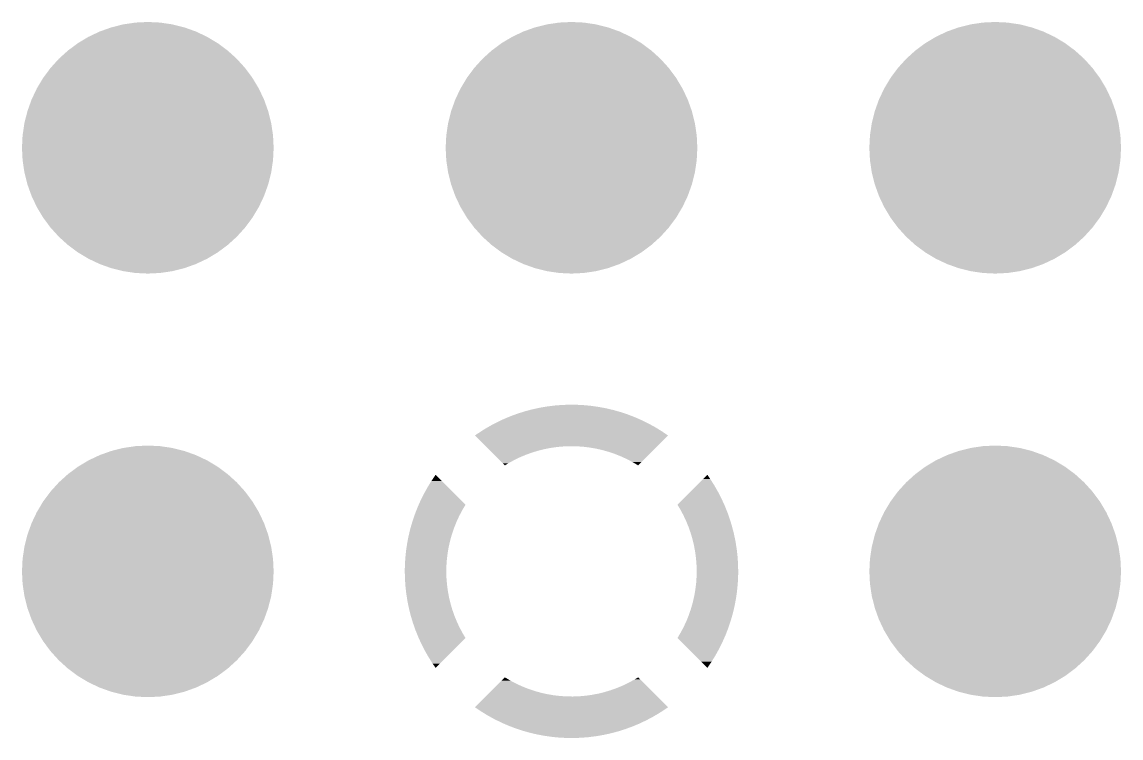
# Model space of a CAD drawing. Extents: x 295 to 953, y 10 to 290.
# Drawn here: x 559.03 to 565.61, y 130.29 to 134.59 of the extents above; entities that cross this region are included whole.
import ezdxf

# ---------------------------------------------------------------- set-up
doc = ezdxf.new("R2010")
doc.units = 0
doc.header["$LTSCALE"] = 5
doc.header["$MEASUREMENT"] = 0
doc.layers.get('0').update_dxf_attribs({"linetype": 'CONTINUOUS', "lineweight": 25})

msp = doc.modelspace()

# ---------------------------------------------------------------- linework, layer by layer
at = {"const_width": 0.7544}
for points in [[(559.4025, 133.8333, 1), (560.1569, 133.8333, 1)], [(561.9425, 133.8333, 1), (562.6969, 133.8333, 1)], [(564.4825, 133.8333, 1), (565.2369, 133.8333, 1)], [(559.4025, 131.2933, 1), (560.1569, 131.2933, 1)], [(564.4825, 131.2933, 1), (565.2369, 131.2933, 1)]]:
    msp.add_lwpolyline(points, format="xyb", close=True, dxfattribs=at)
for points in [[(561.9799, 132.233), (561.997, 132.2393), (562.6602, 132.233), (562.6416, 132.2393)], [(561.997, 132.2393), (562.0227, 132.2474), (562.6416, 132.2393), (562.6175, 132.2474)], [(562.0227, 132.2474), (562.04, 132.2529), (562.6175, 132.2474), (562.5985, 132.2529)], [(562.04, 132.2529), (562.0662, 132.2599), (562.5985, 132.2529), (562.5742, 132.2599)], [(562.0662, 132.2599), (562.0835, 132.2645), (562.5742, 132.2599), (562.5548, 132.2645)], [(562.0835, 132.2645), (562.1102, 132.2703), (562.5548, 132.2645), (562.5303, 132.2703)], [(562.1102, 132.2703), (562.1275, 132.2741), (562.5303, 132.2703), (562.5105, 132.2741)], [(562.1275, 132.2741), (562.1547, 132.2788), (562.5105, 132.2741), (562.4861, 132.2788)], [(562.1547, 132.2788), (562.1719, 132.2818), (562.4861, 132.2788), (562.4657, 132.2818)], [(562.1719, 132.2818), (562.1999, 132.2853), (562.4657, 132.2818), (562.4415, 132.2853)], [(562.1999, 132.2853), (562.2167, 132.2875), (562.4415, 132.2853), (562.4203, 132.2875)], [(562.2167, 132.2875), (562.2458, 132.2898), (562.4203, 132.2875), (562.3967, 132.2898)], [(562.2458, 132.2898), (562.2616, 132.2911), (562.3967, 132.2898), (562.3733, 132.2911)], [(562.2616, 132.2911), (562.2947, 132.2923), (562.3733, 132.2911), (562.3517, 132.2923)], [(562.2947, 132.2923), (562.3066, 132.2927), (562.3517, 132.2923), (562.3066, 132.2927)], [(561.8326, 132.166), (561.8561, 132.1785), (562.8063, 132.166), (562.7838, 132.1785)], [(561.8561, 132.1785), (561.8724, 132.1871), (562.7838, 132.1785), (562.7664, 132.1871)], [(561.8724, 132.1871), (561.8965, 132.1985), (562.7664, 132.1871), (562.7434, 132.1985)], [(561.8965, 132.1985), (561.9131, 132.2064), (562.7434, 132.1985), (562.7256, 132.2064)], [(561.9131, 132.2064), (561.9378, 132.2167), (562.7256, 132.2064), (562.7022, 132.2167)], [(561.9378, 132.2167), (561.9547, 132.2238), (562.7022, 132.2167), (562.684, 132.2238)], [(561.9547, 132.2238), (561.9799, 132.233), (562.684, 132.2238), (562.6602, 132.233)], [(561.7405, 132.1078), (561.7559, 132.1186), (562.8989, 132.1078), (562.883, 132.1186)], [(561.8045, 132.0438), (561.7405, 132.1078), (562.8349, 132.0438), (562.8989, 132.1078)], [(561.7559, 132.1186), (561.7782, 132.1331), (562.883, 132.1186), (562.8616, 132.1331)], [(561.7782, 132.1331), (561.7937, 132.1432), (562.8616, 132.1331), (562.8452, 132.1432)], [(561.7937, 132.1432), (561.8166, 132.1567), (562.8452, 132.1432), (562.8232, 132.1567)], [(561.8166, 132.1567), (561.8326, 132.166), (562.8232, 132.1567), (562.8063, 132.166)], [(561.8059, 132.0424), (561.8045, 132.0438), (562.2728, 132.0424), (562.3118, 132.0438)], [(561.8093, 132.039), (561.8059, 132.0424), (562.2339, 132.039), (562.2728, 132.0424)], [(561.8148, 132.0335), (561.8093, 132.039), (562.1952, 132.0335), (562.2339, 132.039)], [(562.3509, 132.0432), (562.3118, 132.0438), (562.8343, 132.0432), (562.8349, 132.0438)], [(562.3898, 132.0406), (562.3509, 132.0432), (562.8317, 132.0406), (562.8343, 132.0432)], [(562.4286, 132.0359), (562.3898, 132.0406), (562.827, 132.0359), (562.8317, 132.0406)], [(561.8223, 132.026), (561.8148, 132.0335), (562.1569, 132.026), (562.1952, 132.0335)], [(561.8317, 132.0165), (561.8223, 132.026), (562.119, 132.0165), (562.1569, 132.026)], [(561.8431, 132.0051), (561.8317, 132.0165), (562.0817, 132.0051), (562.119, 132.0165)], [(561.8565, 131.9918), (561.8431, 132.0051), (562.045, 131.9918), (562.0817, 132.0051)], [(561.8717, 131.9766), (561.8565, 131.9918), (562.009, 131.9766), (562.045, 131.9918)], [(561.8888, 131.9595), (561.8717, 131.9766), (561.9739, 131.9595), (562.009, 131.9766)], [(562.4671, 132.0293), (562.4286, 132.0359), (562.8204, 132.0293), (562.827, 132.0359)], [(562.5052, 132.0206), (562.4671, 132.0293), (562.8117, 132.0206), (562.8204, 132.0293)], [(562.5427, 132.01), (562.5052, 132.0206), (562.8011, 132.01), (562.8117, 132.0206)], [(562.5797, 131.9974), (562.5427, 132.01), (562.7885, 131.9974), (562.8011, 132.01)], [(562.616, 131.9829), (562.5797, 131.9974), (562.774, 131.9829), (562.7885, 131.9974)], [(562.6514, 131.9666), (562.616, 131.9829), (562.7577, 131.9666), (562.774, 131.9829)], [(561.9077, 131.9406), (561.8888, 131.9595), (561.9397, 131.9406), (561.9739, 131.9595)], [(561.9198, 131.9285), (561.9077, 131.9406), (561.9198, 131.9285), (561.9397, 131.9406)], [(562.686, 131.9484), (562.6514, 131.9666), (562.7395, 131.9484), (562.7577, 131.9666)], [(562.7196, 131.9285), (562.686, 131.9484), (562.7196, 131.9285), (562.7395, 131.9484)], [(561.4799, 131.8352), (561.5052, 131.8725), (561.5425, 131.8352), (561.5052, 131.8725)], [(563.0698, 131.8081), (563.1079, 131.8462), (563.1764, 131.8081), (563.1523, 131.8462)], [(563.1079, 131.8462), (563.1342, 131.8725), (563.1523, 131.8462), (563.1342, 131.8725)], [(561.4345, 131.7574), (561.4563, 131.7968), (561.6203, 131.7574), (561.5809, 131.7968)], [(561.4563, 131.7968), (561.4799, 131.8352), (561.5809, 131.7968), (561.5425, 131.8352)], [(563.0306, 131.769), (563.0698, 131.8081), (563.1987, 131.769), (563.1764, 131.8081)], [(561.404, 131.6932), (561.4145, 131.717), (561.6845, 131.6932), (561.6607, 131.717)], [(561.4145, 131.717), (561.4345, 131.7574), (561.6607, 131.717), (561.6203, 131.7574)], [(562.9549, 131.6932), (562.9905, 131.7289), (563.2356, 131.6932), (563.2193, 131.7289)], [(562.9905, 131.7289), (563.0306, 131.769), (563.2193, 131.7289), (563.1987, 131.769)], [(561.38, 131.6338), (561.39, 131.6596), (561.651, 131.6338), (561.6646, 131.6596)], [(561.39, 131.6596), (561.3963, 131.6758), (561.6646, 131.6596), (561.6742, 131.6758)], [(561.3963, 131.6758), (561.404, 131.6932), (561.6742, 131.6758), (561.6845, 131.6932)], [(562.9581, 131.6879), (562.9549, 131.6932), (563.238, 131.6879), (563.2356, 131.6932)], [(562.9709, 131.6665), (562.9581, 131.6879), (563.2466, 131.6665), (563.238, 131.6879)], [(562.9819, 131.6461), (562.9709, 131.6665), (563.2549, 131.6461), (563.2466, 131.6665)], [(562.9895, 131.6321), (562.9819, 131.6461), (563.2598, 131.6321), (563.2549, 131.6461)], [(561.3547, 131.5533), (561.3652, 131.5896), (561.6156, 131.5533), (561.6301, 131.5896)], [(561.3652, 131.5896), (561.3656, 131.5911), (561.6301, 131.5896), (561.6308, 131.5911)], [(561.3656, 131.5911), (561.377, 131.625), (561.6308, 131.5911), (561.6464, 131.625)], [(561.377, 131.625), (561.38, 131.6338), (561.6464, 131.625), (561.651, 131.6338)], [(563.003, 131.6036), (562.9895, 131.6321), (563.2698, 131.6036), (563.2598, 131.6321)], [(563.0062, 131.5968), (563.003, 131.6036), (563.2719, 131.5968), (563.2698, 131.6036)], [(563.021, 131.5607), (563.0062, 131.5968), (563.2828, 131.5607), (563.2719, 131.5968)], [(561.3427, 131.504), (561.3456, 131.5163), (561.5995, 131.504), (561.603, 131.5163)], [(561.3456, 131.5163), (561.3531, 131.5478), (561.603, 131.5163), (561.6137, 131.5478)], [(561.3531, 131.5478), (561.3547, 131.5533), (561.6137, 131.5478), (561.6156, 131.5533)], [(563.0211, 131.5604), (563.021, 131.5607), (563.2828, 131.5604), (563.2828, 131.5607)], [(563.034, 131.5238), (563.0211, 131.5604), (563.2921, 131.5238), (563.2828, 131.5604)], [(563.0361, 131.5167), (563.034, 131.5238), (563.2939, 131.5167), (563.2921, 131.5238)], [(563.045, 131.4864), (563.0361, 131.5167), (563.3001, 131.4864), (563.2939, 131.5167)], [(561.3314, 131.4407), (561.3342, 131.4597), (561.5837, 131.4407), (561.5881, 131.4597)], [(561.3342, 131.4597), (561.3378, 131.4788), (561.5881, 131.4597), (561.5924, 131.4788)], [(561.3378, 131.4788), (561.3427, 131.504), (561.5924, 131.4788), (561.5995, 131.504)], [(563.0483, 131.4726), (563.045, 131.4864), (563.303, 131.4726), (563.3001, 131.4864)], [(563.0541, 131.4484), (563.0483, 131.4726), (563.3068, 131.4484), (563.303, 131.4726)], [(563.0578, 131.4281), (563.0541, 131.4484), (563.3101, 131.4281), (563.3068, 131.4484)], [(561.3232, 131.3703), (561.3264, 131.4022), (561.5732, 131.3703), (561.5771, 131.4022)], [(561.3264, 131.4022), (561.3277, 131.4151), (561.5771, 131.4022), (561.5793, 131.4151)], [(561.3277, 131.4151), (561.3314, 131.4407), (561.5793, 131.4151), (561.5837, 131.4407)], [(563.0611, 131.41), (563.0578, 131.4281), (563.3121, 131.41), (563.3101, 131.4281)], [(563.0646, 131.3833), (563.0611, 131.41), (563.3151, 131.3833), (563.3121, 131.41)], [(563.0662, 131.3713), (563.0646, 131.3833), (563.3159, 131.3713), (563.3151, 131.3833)], [(561.3202, 131.2933), (561.3207, 131.3245), (561.5691, 131.2933), (561.5698, 131.3245)], [(561.3207, 131.3253), (561.3228, 131.3634), (561.5698, 131.3253), (561.5724, 131.3634)], [(561.3207, 131.3245), (561.3207, 131.3253), (561.5698, 131.3245), (561.5698, 131.3253)], [(561.3228, 131.3634), (561.3232, 131.3703), (561.5724, 131.3634), (561.5732, 131.3703)], [(563.0688, 131.3384), (563.0662, 131.3713), (563.3182, 131.3384), (563.3159, 131.3713)], [(563.0692, 131.3323), (563.0688, 131.3384), (563.3183, 131.3323), (563.3182, 131.3384)], [(563.0703, 131.2933), (563.0692, 131.3323), (563.3192, 131.2933), (563.3183, 131.3323)], [(561.3211, 131.2543), (561.3202, 131.2933), (561.5701, 131.2543), (561.5691, 131.2933)], [(561.3212, 131.2483), (561.3211, 131.2543), (561.5706, 131.2483), (561.5701, 131.2543)], [(561.3235, 131.2153), (561.3212, 131.2483), (561.5732, 131.2153), (561.5706, 131.2483)], [(563.067, 131.2232), (563.0696, 131.2613), (563.3166, 131.2232), (563.3187, 131.2613)], [(563.0696, 131.2621), (563.0703, 131.2933), (563.3187, 131.2621), (563.3192, 131.2933)], [(563.0696, 131.2613), (563.0696, 131.2621), (563.3187, 131.2613), (563.3187, 131.2621)], [(561.3243, 131.2033), (561.3235, 131.2153), (561.5748, 131.2033), (561.5732, 131.2153)], [(561.3273, 131.1766), (561.3243, 131.2033), (561.5783, 131.1766), (561.5748, 131.2033)], [(563.0601, 131.1715), (563.0623, 131.1844), (563.3117, 131.1715), (563.313, 131.1844)], [(563.0623, 131.1844), (563.0662, 131.2163), (563.313, 131.1844), (563.3162, 131.2163)], [(563.0662, 131.2163), (563.067, 131.2232), (563.3162, 131.2163), (563.3166, 131.2232)], [(561.3293, 131.1585), (561.3273, 131.1766), (561.5816, 131.1585), (561.5783, 131.1766)], [(561.3326, 131.1382), (561.3293, 131.1585), (561.5853, 131.1382), (561.5816, 131.1585)], [(561.3364, 131.114), (561.3326, 131.1382), (561.5911, 131.114), (561.5853, 131.1382)], [(563.047, 131.1078), (563.0513, 131.1269), (563.3016, 131.1078), (563.3052, 131.1269)], [(563.0513, 131.1269), (563.0556, 131.1459), (563.3052, 131.1269), (563.308, 131.1459)], [(563.0556, 131.1459), (563.0601, 131.1715), (563.308, 131.1459), (563.3117, 131.1715)], [(561.3393, 131.1002), (561.3364, 131.114), (561.5944, 131.1002), (561.5911, 131.114)], [(561.3455, 131.0699), (561.3393, 131.1002), (561.6033, 131.0699), (561.5944, 131.1002)], [(561.3473, 131.0628), (561.3455, 131.0699), (561.6054, 131.0628), (561.6033, 131.0699)], [(561.3566, 131.0262), (561.3473, 131.0628), (561.6183, 131.0262), (561.6054, 131.0628)], [(563.0257, 131.0388), (563.0364, 131.0703), (563.2862, 131.0388), (563.2938, 131.0703)], [(563.0364, 131.0703), (563.0399, 131.0826), (563.2938, 131.0703), (563.2967, 131.0826)], [(563.0399, 131.0826), (563.047, 131.1078), (563.2967, 131.0826), (563.3016, 131.1078)], [(561.3566, 131.0259), (561.3566, 131.0262), (561.6184, 131.0259), (561.6183, 131.0262)], [(561.3675, 130.9898), (561.3566, 131.0259), (561.6332, 130.9898), (561.6184, 131.0259)], [(561.3696, 130.983), (561.3675, 130.9898), (561.6364, 130.983), (561.6332, 130.9898)], [(562.993, 130.9616), (563.0086, 130.9955), (563.2623, 130.9616), (563.2738, 130.9955)], [(563.0086, 130.9955), (563.0093, 130.997), (563.2738, 130.9955), (563.2742, 130.997)], [(563.0093, 130.997), (563.0238, 131.0333), (563.2742, 130.997), (563.2847, 131.0333)], [(563.0238, 131.0333), (563.0257, 131.0388), (563.2847, 131.0333), (563.2862, 131.0388)], [(561.3796, 130.9545), (561.3696, 130.983), (561.6499, 130.9545), (561.6364, 130.983)], [(561.3845, 130.9405), (561.3796, 130.9545), (561.6575, 130.9405), (561.6499, 130.9545)], [(561.3928, 130.9201), (561.3845, 130.9405), (561.6685, 130.9201), (561.6575, 130.9405)], [(561.4014, 130.8987), (561.3928, 130.9201), (561.6813, 130.8987), (561.6685, 130.9201)], [(562.9652, 130.9108), (562.9748, 130.927), (563.2431, 130.9108), (563.2494, 130.927)], [(562.9748, 130.927), (562.9884, 130.9528), (563.2494, 130.927), (563.2594, 130.9528)], [(562.9884, 130.9528), (562.993, 130.9616), (563.2594, 130.9528), (563.2623, 130.9616)], [(561.4038, 130.8934), (561.4014, 130.8987), (561.6845, 130.8934), (561.6813, 130.8987)], [(561.4201, 130.8577), (561.4038, 130.8934), (561.6489, 130.8577), (561.6845, 130.8934)], [(561.4406, 130.8176), (561.4201, 130.8577), (561.6088, 130.8176), (561.6489, 130.8577)], [(562.9549, 130.8934), (562.9652, 130.9108), (563.2354, 130.8934), (563.2431, 130.9108)], [(562.9787, 130.8696), (562.9549, 130.8934), (563.2249, 130.8696), (563.2354, 130.8934)], [(563.0191, 130.8292), (562.9787, 130.8696), (563.2049, 130.8292), (563.2249, 130.8696)], [(561.463, 130.7785), (561.4406, 130.8176), (561.5696, 130.7785), (561.6088, 130.8176)], [(563.0585, 130.7898), (563.0191, 130.8292), (563.1831, 130.7898), (563.2049, 130.8292)], [(563.0969, 130.7514), (563.0585, 130.7898), (563.1595, 130.7514), (563.1831, 130.7898)], [(561.4871, 130.7404), (561.463, 130.7785), (561.5315, 130.7404), (561.5696, 130.7785)], [(561.5052, 130.7141), (561.4871, 130.7404), (561.5052, 130.7141), (561.5315, 130.7404)], [(563.1342, 130.7141), (563.0969, 130.7514), (563.1342, 130.7141), (563.1595, 130.7514)], [(561.8999, 130.6382), (561.9198, 130.6581), (561.9534, 130.6382), (561.9198, 130.6581)], [(562.6997, 130.646), (562.7196, 130.6581), (562.7317, 130.646), (562.7196, 130.6581)], [(561.8509, 130.5892), (561.8654, 130.6037), (562.0597, 130.5892), (562.0234, 130.6037)], [(561.8654, 130.6037), (561.8817, 130.62), (562.0234, 130.6037), (561.9879, 130.62)], [(561.8817, 130.62), (561.8999, 130.6382), (561.9879, 130.62), (561.9534, 130.6382)], [(562.5577, 130.5815), (562.5944, 130.5948), (562.7962, 130.5815), (562.7829, 130.5948)], [(562.5944, 130.5948), (562.6304, 130.61), (562.7829, 130.5948), (562.7677, 130.61)], [(562.6304, 130.61), (562.6655, 130.6271), (562.7677, 130.61), (562.7506, 130.6271)], [(562.6655, 130.6271), (562.6997, 130.646), (562.7506, 130.6271), (562.7317, 130.646)], [(561.7404, 130.4788), (561.8044, 130.5428), (562.8989, 130.4788), (562.8349, 130.5428)], [(561.8044, 130.5428), (561.8051, 130.5434), (562.3276, 130.5428), (562.2885, 130.5434)], [(561.8051, 130.5434), (561.8077, 130.546), (562.2885, 130.5434), (562.2496, 130.546)], [(561.8077, 130.546), (561.8124, 130.5507), (562.2496, 130.546), (562.2108, 130.5507)], [(561.8124, 130.5507), (561.819, 130.5573), (562.2108, 130.5507), (562.1723, 130.5573)], [(561.819, 130.5573), (561.8277, 130.566), (562.1723, 130.5573), (562.1342, 130.566)], [(561.8277, 130.566), (561.8383, 130.5766), (562.1342, 130.566), (562.0967, 130.5766)], [(561.8383, 130.5766), (561.8509, 130.5892), (562.0967, 130.5766), (562.0597, 130.5892)], [(562.3276, 130.5428), (562.3666, 130.5442), (562.8349, 130.5428), (562.8335, 130.5442)], [(562.3666, 130.5442), (562.4055, 130.5477), (562.8335, 130.5442), (562.8301, 130.5477)], [(562.4055, 130.5477), (562.4441, 130.5531), (562.8301, 130.5477), (562.8246, 130.5531)], [(562.4441, 130.5531), (562.4825, 130.5606), (562.8246, 130.5531), (562.8171, 130.5606)], [(562.4825, 130.5606), (562.5204, 130.5701), (562.8171, 130.5606), (562.8077, 130.5701)], [(562.5204, 130.5701), (562.5577, 130.5815), (562.8077, 130.5701), (562.7962, 130.5815)], [(561.7564, 130.468), (561.7404, 130.4788), (562.8834, 130.468), (562.8989, 130.4788)], [(561.7778, 130.4535), (561.7564, 130.468), (562.8612, 130.4535), (562.8834, 130.468)], [(561.7942, 130.4434), (561.7778, 130.4535), (562.8457, 130.4434), (562.8612, 130.4535)], [(561.8162, 130.4299), (561.7942, 130.4434), (562.8227, 130.4299), (562.8457, 130.4434)], [(561.8331, 130.4206), (561.8162, 130.4299), (562.8068, 130.4206), (562.8227, 130.4299)], [(561.8556, 130.4081), (561.8331, 130.4206), (562.7833, 130.4081), (562.8068, 130.4206)], [(561.873, 130.3995), (561.8556, 130.4081), (562.767, 130.3995), (562.7833, 130.4081)], [(561.896, 130.3881), (561.873, 130.3995), (562.7429, 130.3881), (562.767, 130.3995)], [(561.9138, 130.3802), (561.896, 130.3881), (562.7263, 130.3802), (562.7429, 130.3881)], [(561.9372, 130.3699), (561.9138, 130.3802), (562.7016, 130.3699), (562.7263, 130.3802)], [(561.9554, 130.3628), (561.9372, 130.3699), (562.6847, 130.3628), (562.7016, 130.3699)], [(561.9792, 130.3536), (561.9554, 130.3628), (562.6595, 130.3536), (562.6847, 130.3628)], [(561.9978, 130.3473), (561.9792, 130.3536), (562.6424, 130.3473), (562.6595, 130.3536)], [(562.0219, 130.3392), (561.9978, 130.3473), (562.6167, 130.3392), (562.6424, 130.3473)], [(562.0409, 130.3337), (562.0219, 130.3392), (562.5994, 130.3337), (562.6167, 130.3392)], [(562.0652, 130.3268), (562.0409, 130.3337), (562.5732, 130.3268), (562.5994, 130.3337)], [(562.0846, 130.3221), (562.0652, 130.3268), (562.5559, 130.3221), (562.5732, 130.3268)], [(562.109, 130.3163), (562.0846, 130.3221), (562.5292, 130.3163), (562.5559, 130.3221)], [(562.1289, 130.3125), (562.109, 130.3163), (562.5118, 130.3125), (562.5292, 130.3163)], [(562.1533, 130.3078), (562.1289, 130.3125), (562.4846, 130.3078), (562.5118, 130.3125)], [(562.1737, 130.3048), (562.1533, 130.3078), (562.4674, 130.3048), (562.4846, 130.3078)], [(562.1979, 130.3013), (562.1737, 130.3048), (562.4395, 130.3013), (562.4674, 130.3048)], [(562.2191, 130.2991), (562.1979, 130.3013), (562.4227, 130.2991), (562.4395, 130.3013)], [(562.2427, 130.2968), (562.2191, 130.2991), (562.3936, 130.2968), (562.4227, 130.2991)], [(562.2661, 130.2955), (562.2427, 130.2968), (562.3778, 130.2955), (562.3936, 130.2968)], [(562.2877, 130.2943), (562.2661, 130.2955), (562.3447, 130.2943), (562.3778, 130.2955)], [(562.3328, 130.2939), (562.2877, 130.2943), (562.3328, 130.2939), (562.3447, 130.2943)]]:
    msp.add_solid(points)

doc.saveas('drawing.dxf')
